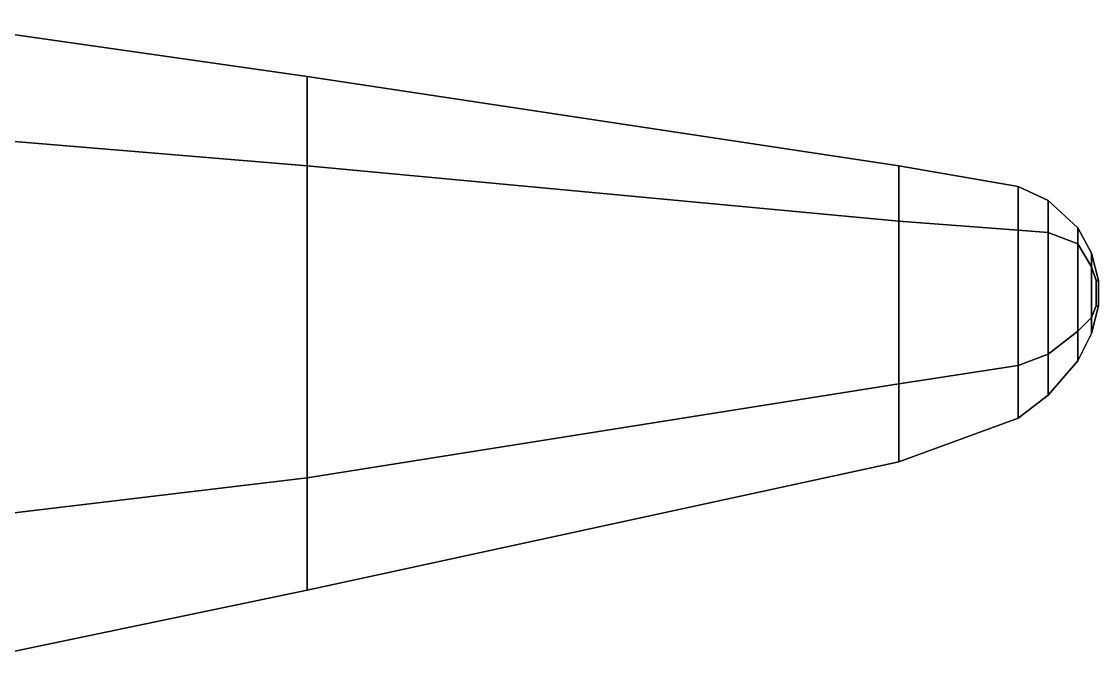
# Model space of a CAD drawing. Header units: millimetres. Extents: x -8.6 to 8.6, y -6.3 to 27.7.
# Drawn here: x 3.865 to 8.56, y 0.1 to 2.93 of the extents above; entities that cross this region are included whole.
import ezdxf

# ---------------------------------------------------------------- set-up
doc = ezdxf.new("R2010")
doc.units = ezdxf.units.MM
doc.layers.add('wing2', color=5, linetype='Continuous')

msp = doc.modelspace()

# ---------------------------------------------------------------- linework, layer by layer
at = {"layer": 'wing2'}
for points in [[(5.11, 2.69, 0.06), (3.43, 2.93, -0.13), (3.43, 2.44, -0.39), (5.11, 2.3, -0.12)], [(5.11, 2.3, 0.24), (3.43, 2.44, 0.11), (3.43, 2.93, -0.13), (5.11, 2.69, 0.06)], [(7.69, 2.3, 0.37), (5.11, 2.69, 0.06), (5.11, 2.3, -0.12), (7.69, 2.06, 0.28)], [(7.69, 2.06, 0.45), (5.11, 2.3, 0.24), (5.11, 2.69, 0.06), (7.69, 2.3, 0.37)], [(3.43, 2.44, -0.39), (3.43, 0.74, -0.39), (5.11, 0.94, -0.12), (5.11, 2.3, -0.12)], [(5.11, 0.94, 0.24), (3.43, 0.74, 0.11), (3.43, 2.44, 0.11), (5.11, 2.3, 0.24)], [(5.11, 2.3, -0.12), (5.11, 0.94, -0.12), (7.69, 1.35, 0.28), (7.69, 2.06, 0.28)], [(7.69, 1.35, 0.45), (5.11, 0.94, 0.24), (5.11, 2.3, 0.24), (7.69, 2.06, 0.45)], [(8.21, 2.21, 0.43), (7.69, 2.3, 0.37), (7.69, 2.06, 0.28), (8.21, 2.02, 0.36)], [(8.21, 2.02, 0.49), (7.69, 2.06, 0.45), (7.69, 2.3, 0.37), (8.21, 2.21, 0.43)], [(8.34, 2.15, 0.44), (8.21, 2.21, 0.43), (8.21, 2.02, 0.36), (8.34, 2.01, 0.39)], [(8.34, 2.01, 0.5), (8.21, 2.02, 0.49), (8.21, 2.21, 0.43), (8.34, 2.15, 0.44)], [(8.47, 2.03, 0.46), (8.34, 2.15, 0.44), (8.34, 2.01, 0.39), (8.47, 1.96, 0.42)], [(8.47, 1.96, 0.5), (8.34, 2.01, 0.5), (8.34, 2.15, 0.44), (8.47, 2.03, 0.46)], [(7.69, 2.06, 0.28), (7.69, 1.35, 0.28), (8.21, 1.43, 0.36), (8.21, 2.02, 0.36)], [(8.21, 1.43, 0.49), (7.69, 1.35, 0.45), (7.69, 2.06, 0.45), (8.21, 2.02, 0.49)], [(8.21, 2.02, 0.36), (8.21, 1.43, 0.36), (8.34, 1.48, 0.39), (8.34, 2.01, 0.39)], [(8.34, 1.48, 0.5), (8.21, 1.43, 0.49), (8.21, 2.02, 0.49), (8.34, 2.01, 0.5)], [(8.53, 1.92, 0.46), (8.47, 2.03, 0.46), (8.47, 1.96, 0.42), (8.53, 1.86, 0.43)], [(8.53, 1.86, 0.5), (8.47, 1.96, 0.5), (8.47, 2.03, 0.46), (8.53, 1.92, 0.46)], [(8.34, 2.01, 0.39), (8.34, 1.48, 0.39), (8.47, 1.58, 0.42), (8.47, 1.96, 0.42)], [(8.47, 1.58, 0.5), (8.34, 1.48, 0.5), (8.34, 2.01, 0.5), (8.47, 1.96, 0.5)], [(8.47, 1.96, 0.42), (8.47, 1.58, 0.42), (8.53, 1.64, 0.43), (8.53, 1.86, 0.43)], [(8.53, 1.64, 0.5), (8.47, 1.58, 0.5), (8.47, 1.96, 0.5), (8.53, 1.86, 0.5)], [(8.56, 1.8, 0.46), (8.53, 1.92, 0.46), (8.53, 1.86, 0.43), (8.55, 1.8, 0.45)], [(8.55, 1.8, 0.49), (8.53, 1.86, 0.5), (8.53, 1.92, 0.46), (8.56, 1.8, 0.46)], [(8.53, 1.86, 0.43), (8.53, 1.64, 0.43), (8.55, 1.69, 0.45), (8.55, 1.8, 0.45)], [(8.55, 1.69, 0.49), (8.53, 1.64, 0.5), (8.53, 1.86, 0.5), (8.55, 1.8, 0.49)], [(8.55, 1.8, 0.45), (8.55, 1.69, 0.45), (8.56, 1.69, 0.46), (8.56, 1.8, 0.46)], [(8.56, 1.8, 0.46), (8.56, 1.69, 0.46), (8.55, 1.69, 0.49), (8.55, 1.8, 0.49)], [(8.55, 1.69, 0.45), (8.53, 1.64, 0.43), (8.53, 1.57, 0.46), (8.56, 1.69, 0.46)], [(8.56, 1.69, 0.46), (8.53, 1.57, 0.46), (8.53, 1.64, 0.5), (8.55, 1.69, 0.49)], [(8.53, 1.64, 0.43), (8.47, 1.58, 0.42), (8.47, 1.45, 0.46), (8.53, 1.57, 0.46)], [(8.53, 1.57, 0.46), (8.47, 1.45, 0.46), (8.47, 1.58, 0.5), (8.53, 1.64, 0.5)], [(8.47, 1.58, 0.42), (8.34, 1.48, 0.39), (8.34, 1.3, 0.44), (8.47, 1.45, 0.46)], [(8.47, 1.45, 0.46), (8.34, 1.3, 0.44), (8.34, 1.48, 0.5), (8.47, 1.58, 0.5)], [(8.34, 1.48, 0.39), (8.21, 1.43, 0.36), (8.21, 1.2, 0.43), (8.34, 1.3, 0.44)], [(8.34, 1.3, 0.44), (8.21, 1.2, 0.43), (8.21, 1.43, 0.49), (8.34, 1.48, 0.5)], [(8.21, 1.43, 0.36), (7.69, 1.35, 0.28), (7.69, 1.01, 0.37), (8.21, 1.2, 0.43)], [(8.21, 1.2, 0.43), (7.69, 1.01, 0.37), (7.69, 1.35, 0.45), (8.21, 1.43, 0.49)], [(7.69, 1.35, 0.28), (5.11, 0.94, -0.12), (5.11, 0.45, 0.06), (7.69, 1.01, 0.37)], [(7.69, 1.01, 0.37), (5.11, 0.45, 0.06), (5.11, 0.94, 0.24), (7.69, 1.35, 0.45)], [(5.11, 0.94, -0.12), (3.43, 0.74, -0.39), (3.43, 0.1, -0.13), (5.11, 0.45, 0.06)], [(5.11, 0.45, 0.06), (3.43, 0.1, -0.13), (3.43, 0.74, 0.11), (5.11, 0.94, 0.24)]]:
    msp.add_3dface(points, dxfattribs=at)

doc.saveas('drawing.dxf')
